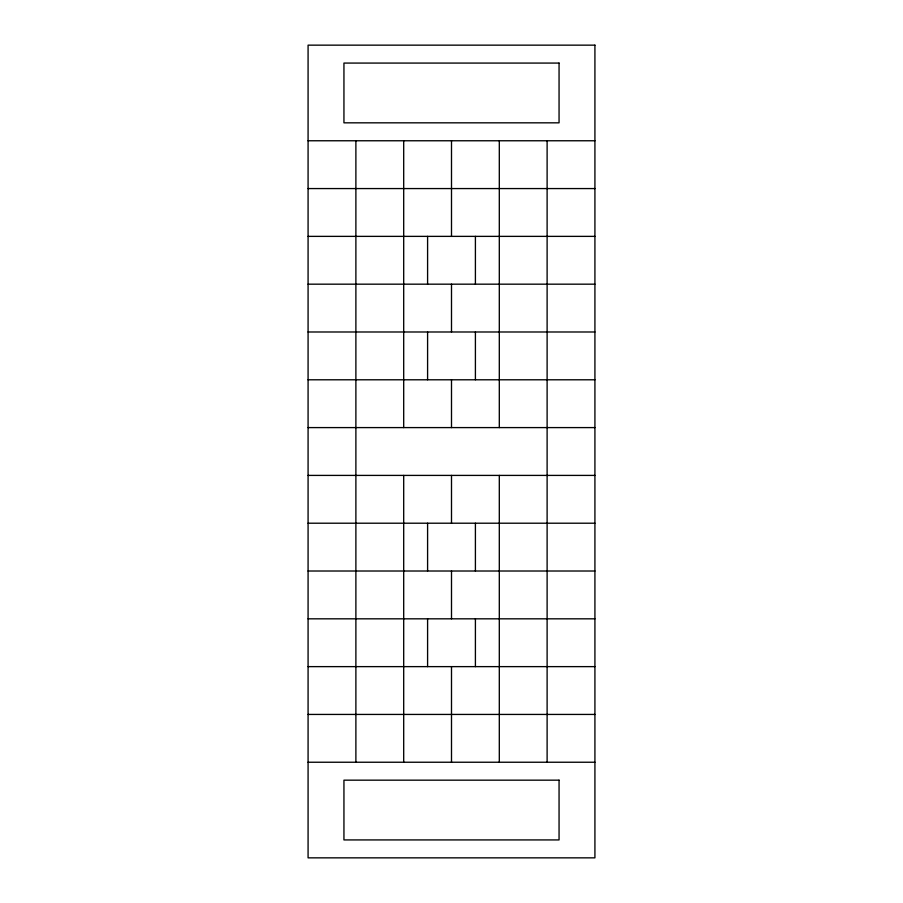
<?xml version="1.0" encoding="UTF-8"?>
<svg xmlns="http://www.w3.org/2000/svg" width="903" height="903" viewBox="0 0 903 903"><rect width="100%" height="100%" fill="white"/><g stroke="black" fill="none" stroke-linecap="round" stroke-linejoin="round"><path stroke-width="1.35" d="M308.081 140.766L594.919 140.766M308.081 188.569L594.919 188.569M308.081 236.372L594.919 236.372M308.081 284.174L594.919 284.174M308.081 331.988L594.919 331.988M308.081 379.791L594.919 379.791M308.081 427.593L594.919 427.593M308.081 475.407L594.919 475.407M308.081 523.209L594.919 523.209M308.081 571.012L594.919 571.012M308.081 618.826L594.919 618.826M308.081 666.628L594.919 666.628M308.081 714.431L594.919 714.431M308.081 762.234L594.919 762.234M547.116 140.766L547.116 762.234M499.303 140.766L499.303 427.593M499.303 475.407L499.303 762.234M475.407 236.372L475.407 284.174M475.407 331.988L475.407 379.791M475.407 523.209L475.407 571.012M475.407 618.826L475.407 666.628M451.5 140.766L451.5 236.372M451.5 284.174L451.5 331.988M451.5 379.791L451.5 427.593M451.5 475.407L451.5 523.209M451.5 571.012L451.5 618.826M451.5 666.628L451.5 762.234M427.593 236.372L427.593 284.174M427.593 331.988L427.593 379.791M427.593 523.209L427.593 571.012M427.593 618.826L427.593 666.628M403.697 140.766L403.697 427.593M403.697 475.407L403.697 762.234M355.884 140.766L355.884 762.234M594.919 45.15L308.081 45.15L308.081 857.85L594.919 857.85L594.919 45.15M559.059 63.075L343.941 63.075L343.941 122.831L559.059 122.831L559.059 63.075M559.059 780.169L343.941 780.169L343.941 839.925L559.059 839.925L559.059 780.169"/></g></svg>
